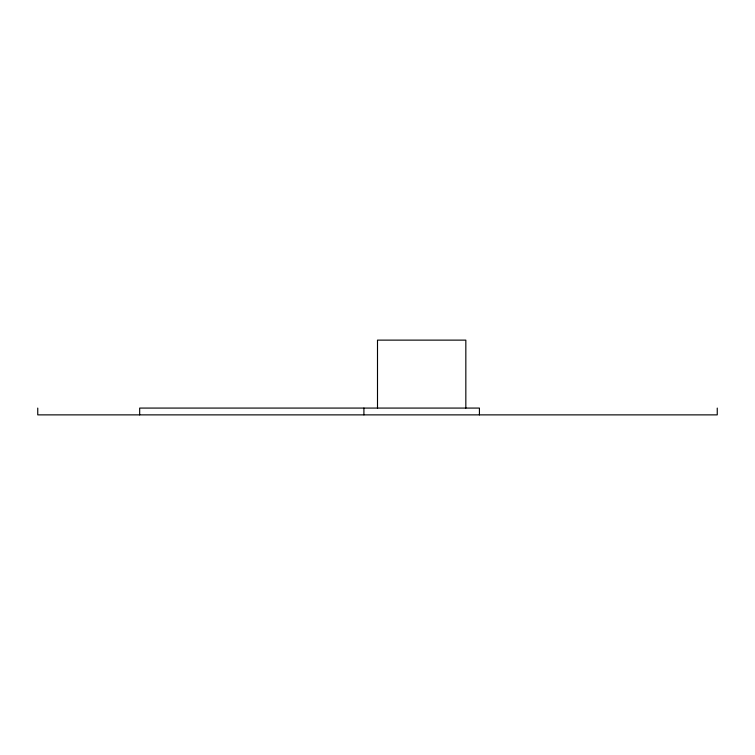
<?xml version="1.0" encoding="UTF-8"?>
<svg xmlns="http://www.w3.org/2000/svg" width="755" height="755" viewBox="0 0 755 755"><rect width="100%" height="100%" fill="white"/><g stroke="black" fill="none" stroke-linecap="round" stroke-linejoin="round"><path stroke-width="1.13" d="M717.25 408.077L717.25 414.873L37.75 414.873L37.75 408.077M479.425 414.873L479.425 408.077L139.675 408.077L139.675 414.873M465.835 408.077L465.835 340.127L377.5 340.127L377.5 408.077M363.91 408.077L363.91 414.873"/></g></svg>
